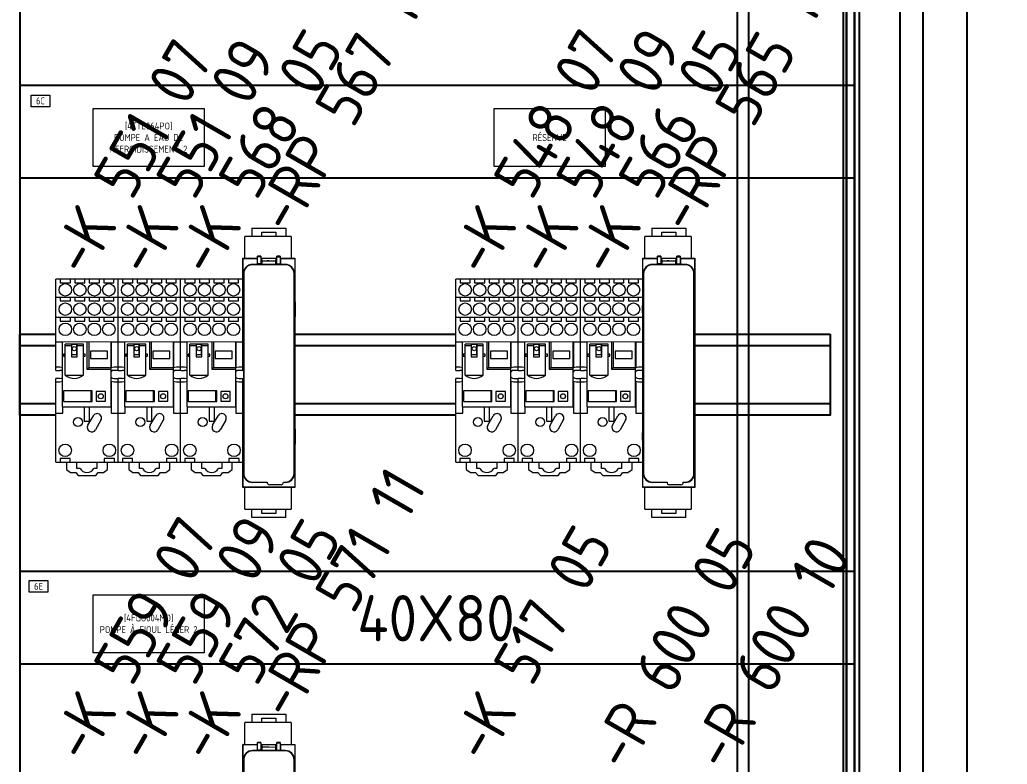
# Model space of a CAD drawing. Header units: millimetres. Extents: x 37984 to 70752, y 14140 to 37584.
# Drawn here: x 39532.2 to 39958.6, y 15946 to 16267.7 of the extents above; entities that cross this region are included whole.
import ezdxf
from ezdxf.enums import TextEntityAlignment as Align

# ---------------------------------------------------------------- set-up
doc = ezdxf.new("R2010")
doc.units = ezdxf.units.MM
doc.set_wipeout_variables(frame=1)
doc.layers.add('! NO PLOT !', color=7, linetype='Continuous', true_color=0xff75dd, plot=False)
for name, color, linetype, lineweight in [('000-PI-Oprema', 30, 'Continuous', 5), ('000-SI-Oprema', 30, 'Continuous', 5), ('SI-ORMAR-Oprema', 30, 'Continuous', 5)]:
    doc.layers.add(name, color=color, linetype=linetype, lineweight=lineweight)
for name, color, linetype in [('000-PI-ORMAR', 2, 'Continuous'), ('000-PI_TEXT', 7, 'Continuous'), ('002-PI-Kabelska kanalica', 150, 'Continuous'), ('004-PI-DIN Šina', 3, 'Continuous')]:
    doc.layers.add(name, color=color, linetype=linetype)
doc.styles.add('PI0', font='isocpeur.ttf', dxfattribs={"width": 0.9})

# ---------------------------------------------------------------- blocks, each defined once
blk = doc.blocks.new('*U1325')
at = {"layer": '004-PI-DIN Šina'}
blk.add_lwpolyline([(350, -17.5), (350, 17.5), (0, 17.5), (0, -17.5)], close=True, dxfattribs=at)
for points in [[(0, 12.5), (350, 12.5)], [(0, -12.5), (350, -12.5)]]:
    blk.add_lwpolyline(points, dxfattribs=at)
blk = doc.blocks.new('poveznica montaznih ploca 2100mm')
at = {"layer": '! NO PLOT !'}
for p, q in [((59472.54, 55742.17), (59472.54, 53847.74)), ((59570.54, 55742.17), (59570.54, 53847.74)), ((59477.54, 55740.77), (59477.54, 53837.74)), ((59565.54, 55740.77), (59565.54, 53837.74))]:
    blk.add_line(p, q, dxfattribs=at)
blk = doc.blocks.new('XPSBAC14AC')
blk.add_wipeout([(51947.94, 38327.31), (51951.03, 38327.31), (51951.03, 38330.91), (51965.63, 38330.91), (51965.63, 38327.31), (51967.94, 38327.31), (51967.94, 38317.9), (51969.58, 38317.9), (51969.58, 38218.9), (51967.94, 38218.9), (51967.94, 38209.5), (51965.63, 38209.5), (51965.63, 38205.9), (51951.03, 38205.9), (51951.03, 38209.5), (51947.94, 38209.5), (51947.94, 38218.9), (51947.08, 38218.9), (51947.08, 38317.9), (51947.94, 38317.9)]).dxf.layer = '000-PI-Oprema'
at = {"layer": '000-PI-Oprema'}
for p, q in [((51967.94, 38327.31), (51947.94, 38327.31)), ((51947.94, 38317.9), (51947.94, 38327.31)), ((51951.03, 38330.91), (51965.63, 38330.91)), ((51951.03, 38330.91), (51951.03, 38327.31)), ((51955.34, 38329.2), (51961.33, 38329.2)), ((51955.34, 38327.31), (51955.34, 38329.2)), ((51961.33, 38329.2), (51961.33, 38327.31)), ((51965.63, 38330.91), (51965.63, 38327.31)), ((51967.94, 38327.31), (51967.94, 38317.9)), ((51954.89, 38318.75), (51953.47, 38318.75)), ((51953.47, 38315.09), (51953.47, 38318.75)), ((51954.89, 38318.56), (51953.47, 38318.56)), ((51954.89, 38318.75), (51954.89, 38315.09)), ((51963.19, 38318.75), (51961.77, 38318.75)), ((51961.77, 38315.09), (51961.77, 38318.75)), ((51961.77, 38318.56), (51963.19, 38318.56)), ((51963.19, 38318.75), (51963.19, 38315.09)), ((51947.08, 38317.9), (51953.47, 38317.9)), ((51947.17, 38317.82), (51947.08, 38317.9)), ((51947.08, 38299.18), (51947.08, 38317.9)), ((51947.17, 38317.82), (51953.33, 38317.82)), ((51947.17, 38218.99), (51947.17, 38317.82)), ((51953.47, 38315.25), (51951.28, 38315.25)), ((51951.28, 38315.08), (51951.28, 38315.25)), ((51965.38, 38315.08), (51951.28, 38315.08)), ((51953.33, 38317.9), (51953.33, 38315.25)), ((51953.47, 38317.4), (51953.33, 38317.4)), ((51953.47, 38315.4), (51953.33, 38315.4)), ((51954.89, 38315.46), (51953.47, 38315.46)), ((51954.89, 38317.9), (51961.77, 38317.9)), ((51955.33, 38317.4), (51954.89, 38317.4)), ((51955.33, 38315.4), (51954.89, 38315.4)), ((51961.77, 38315.25), (51954.89, 38315.25)), ((51955.33, 38317.4), (51955.33, 38315.4)), ((51955.33, 38316.76), (51958.33, 38316.79)), ((51958.33, 38316.79), (51961.33, 38316.76)), ((51961.77, 38317.4), (51961.33, 38317.4)), ((51961.33, 38315.4), (51961.33, 38317.4)), ((51961.77, 38315.4), (51961.33, 38315.4)), ((51961.77, 38315.46), (51963.19, 38315.46)), ((51963.19, 38317.9), (51969.58, 38317.9)), ((51963.33, 38317.4), (51963.19, 38317.4)), ((51963.33, 38315.4), (51963.19, 38315.4)), ((51965.38, 38315.25), (51963.19, 38315.25)), ((51963.33, 38317.9), (51963.33, 38315.25)), ((51963.33, 38317.82), (51969.49, 38317.82)), ((51965.38, 38315.25), (51965.38, 38315.08)), ((51969.49, 38317.82), (51969.58, 38317.9)), ((51969.49, 38317.82), (51969.49, 38218.99)), ((51969.58, 38317.9), (51969.58, 38299.18)), ((51947.28, 38311.25), (51947.45, 38311.25)), ((51947.28, 38311.25), (51947.28, 38225.05)), ((51947.45, 38311.25), (51947.45, 38225.05)), ((51969.21, 38311.25), (51969.38, 38311.25)), ((51969.21, 38225.05), (51969.21, 38311.25)), ((51969.38, 38225.05), (51969.38, 38311.25)), ((51947.02, 38297.5), (51947.11, 38297.5)), ((51947.02, 38294.3), (51947.02, 38297.5)), ((51947.06, 38299.15), (51947.14, 38299.23)), ((51947.06, 38297.5), (51947.06, 38299.15)), ((51947.14, 38300.15), (51947.08, 38300.15)), ((51947.11, 38297.67), (51947.08, 38297.67)), ((51947.08, 38297.67), (51947.08, 38297.5)), ((51947.11, 38294.13), (51947.11, 38297.67)), ((51969.58, 38300.15), (51969.53, 38300.15)), ((51969.53, 38299.23), (51969.61, 38299.15)), ((51969.59, 38297.67), (51969.56, 38297.67)), ((51969.56, 38297.67), (51969.56, 38294.13)), ((51969.56, 38297.5), (51969.64, 38297.5)), ((51969.59, 38297.5), (51969.59, 38297.67)), ((51969.61, 38299.15), (51969.61, 38297.5)), ((51969.64, 38297.5), (51969.64, 38294.3)), ((51947.11, 38294.3), (51947.02, 38294.3)), ((51947.06, 38292.65), (51947.06, 38294.3)), ((51947.08, 38294.3), (51947.08, 38294.13)), ((51947.08, 38294.13), (51947.11, 38294.13)), ((51969.64, 38294.3), (51969.56, 38294.3)), ((51969.56, 38294.13), (51969.59, 38294.13)), ((51969.59, 38294.13), (51969.59, 38294.3)), ((51969.61, 38294.3), (51969.61, 38292.65)), ((51947.14, 38292.58), (51947.06, 38292.65)), ((51947.08, 38244.18), (51947.08, 38292.63)), ((51947.08, 38291.65), (51947.14, 38291.65)), ((51969.61, 38292.65), (51969.53, 38292.58)), ((51969.53, 38291.65), (51969.58, 38291.65)), ((51969.58, 38292.63), (51969.58, 38244.18)), ((51947.02, 38239.3), (51947.02, 38242.5)), ((51947.02, 38242.5), (51947.11, 38242.5)), ((51947.06, 38244.15), (51947.14, 38244.23)), ((51947.06, 38242.5), (51947.06, 38244.15)), ((51947.14, 38245.15), (51947.08, 38245.15)), ((51947.08, 38242.67), (51947.08, 38242.5)), ((51947.11, 38242.67), (51947.08, 38242.67)), ((51947.11, 38239.13), (51947.11, 38242.67)), ((51969.58, 38245.15), (51969.53, 38245.15)), ((51969.53, 38244.23), (51969.61, 38244.15)), ((51969.56, 38242.67), (51969.56, 38239.13)), ((51969.59, 38242.67), (51969.56, 38242.67)), ((51969.56, 38242.5), (51969.64, 38242.5)), ((51969.59, 38242.5), (51969.59, 38242.67)), ((51969.61, 38244.15), (51969.61, 38242.5)), ((51969.64, 38242.5), (51969.64, 38239.3)), ((51947.11, 38239.3), (51947.02, 38239.3)), ((51947.06, 38237.65), (51947.06, 38239.3)), ((51947.14, 38237.58), (51947.06, 38237.65)), ((51947.08, 38239.3), (51947.08, 38239.13)), ((51947.08, 38239.13), (51947.11, 38239.13)), ((51947.08, 38218.9), (51947.08, 38237.63)), ((51969.61, 38237.65), (51969.53, 38237.58)), ((51969.64, 38239.3), (51969.56, 38239.3)), ((51969.56, 38239.13), (51969.59, 38239.13)), ((51969.58, 38237.63), (51969.58, 38218.9)), ((51969.59, 38239.13), (51969.59, 38239.3)), ((51969.61, 38239.3), (51969.61, 38237.65)), ((51947.08, 38236.65), (51947.14, 38236.65)), ((51969.53, 38236.65), (51969.58, 38236.65)), ((51947.45, 38225.05), (51947.28, 38225.05)), ((51969.38, 38225.05), (51969.21, 38225.05)), ((51951.28, 38221.05), (51951.28, 38221.22)), ((51951.28, 38221.22), (51957.6, 38221.22)), ((51957.6, 38221.05), (51951.28, 38221.05)), ((51964.57, 38221.22), (51965.42, 38221.22)), ((51965.43, 38221.05), (51964.57, 38221.05)), ((51965.43, 38221.05), (51965.42, 38221.22)), ((51947.17, 38218.99), (51947.08, 38218.9)), ((51969.58, 38218.9), (51947.08, 38218.9)), ((51969.49, 38218.99), (51947.17, 38218.99)), ((51947.94, 38209.5), (51947.94, 38218.9)), ((51963.58, 38220.05), (51958.58, 38220.05)), ((51967.94, 38218.9), (51967.94, 38209.5)), ((51969.49, 38218.99), (51969.58, 38218.9)), ((51947.94, 38209.5), (51967.94, 38209.5)), ((51951.03, 38205.9), (51951.03, 38209.5)), ((51955.33, 38207.61), (51955.33, 38209.5)), ((51961.33, 38207.61), (51955.33, 38207.61)), ((51961.33, 38209.5), (51961.33, 38207.61)), ((51965.63, 38205.9), (51965.63, 38209.5)), ((51965.63, 38205.9), (51951.03, 38205.9))]:
    blk.add_line(p, q, dxfattribs=at)
for centre, radius, start, end in [((51951.28, 38311.25), 4, 90, 180), ((51951.28, 38311.25), 3.83, 90, 180), ((51976.28, 37111.64), 1205.24, 90.85346, 90.99635), ((51965.38, 38311.25), 4, 0, 90), ((51965.38, 38311.25), 3.83, 0, 90), ((51951.28, 38225.05), 4, 180, 270), ((51951.28, 38225.05), 3.83, 180, 270), ((51965.38, 38225.05), 3.83, 270.6387, 0), ((51965.38, 38225.05), 4, 270.625, 0), ((51958.58, 38221.05), 1, 170.1939, 270), ((51963.58, 38221.05), 0.998, 270, 9.9366)]:
    blk.add_arc(centre, radius, start, end, dxfattribs=at)
for points, knots in [([(51947.14, 38299.69), (51947.14, 38299.72), (51947.14, 38299.78), (51947.14, 38299.87), (51947.14, 38299.94), (51947.14, 38300.01), (51947.14, 38300.06), (51947.14, 38300.1), (51947.14, 38300.12), (51947.14, 38300.13), (51947.14, 38300.14), (51947.14, 38300.15), (51947.14, 38300.15), (51947.14, 38300.15)], [0, 0, 0, 0, 0.193096, 0.38017, 0.553085, 0.705022, 0.829881, 0.880646, 0.922911, 0.956185, 0.980215, 0.994834, 1, 1, 1, 1]), ([(51947.14, 38299.23), (51947.14, 38299.23), (51947.14, 38299.24), (51947.14, 38299.24), (51947.14, 38299.25), (51947.14, 38299.28), (51947.14, 38299.32), (51947.14, 38299.37), (51947.14, 38299.44), (51947.14, 38299.55), (51947.14, 38299.63), (51947.14, 38299.69)], [0, 0, 0, 0, 0.00666, 0.022616, 0.047761, 0.081913, 0.175972, 0.300944, 0.452175, 0.623721, 1, 1, 1, 1]), ([(51969.53, 38300.15), (51969.53, 38300.15), (51969.53, 38300.15), (51969.53, 38300.14), (51969.53, 38300.13), (51969.53, 38300.12), (51969.53, 38300.1), (51969.52, 38300.06), (51969.52, 38300.01), (51969.52, 38299.94), (51969.52, 38299.87), (51969.52, 38299.78), (51969.52, 38299.72), (51969.52, 38299.69)], [0, 0, 0, 0, 0.005166, 0.019785, 0.043815, 0.077089, 0.119354, 0.170119, 0.294978, 0.446915, 0.61983, 0.806904, 1, 1, 1, 1]), ([(51969.52, 38299.69), (51969.52, 38299.63), (51969.52, 38299.55), (51969.52, 38299.44), (51969.52, 38299.37), (51969.52, 38299.32), (51969.53, 38299.28), (51969.53, 38299.25), (51969.53, 38299.24), (51969.53, 38299.24), (51969.53, 38299.23), (51969.53, 38299.23)], [0, 0, 0, 0, 0.376279, 0.547825, 0.699056, 0.824028, 0.918087, 0.952239, 0.977384, 0.99334, 1, 1, 1, 1]), ([(51947.14, 38292.11), (51947.14, 38292.17), (51947.14, 38292.26), (51947.14, 38292.36), (51947.14, 38292.43), (51947.14, 38292.49), (51947.14, 38292.53), (51947.14, 38292.55), (51947.14, 38292.56), (51947.14, 38292.57), (51947.14, 38292.58), (51947.14, 38292.58)], [0, 0, 0, 0, 0.37628, 0.547819, 0.699055, 0.824029, 0.918087, 0.952239, 0.977384, 0.99334, 1, 1, 1, 1]), ([(51947.14, 38291.65), (51947.14, 38291.65), (51947.14, 38291.66), (51947.14, 38291.66), (51947.14, 38291.68), (51947.14, 38291.69), (51947.14, 38291.71), (51947.14, 38291.74), (51947.14, 38291.79), (51947.14, 38291.86), (51947.14, 38291.94), (51947.14, 38292.03), (51947.14, 38292.08), (51947.14, 38292.11)], [0, 0, 0, 0, 0.005166, 0.019784, 0.043814, 0.077089, 0.119356, 0.170122, 0.294977, 0.4469, 0.619834, 0.806964, 1, 1, 1, 1]), ([(51969.53, 38292.58), (51969.53, 38292.58), (51969.53, 38292.57), (51969.53, 38292.56), (51969.53, 38292.55), (51969.53, 38292.53), (51969.52, 38292.49), (51969.52, 38292.43), (51969.52, 38292.36), (51969.52, 38292.26), (51969.52, 38292.17), (51969.52, 38292.11)], [0, 0, 0, 0, 0.00666, 0.022616, 0.047761, 0.081913, 0.175972, 0.300945, 0.452176, 0.623721, 1, 1, 1, 1]), ([(51969.52, 38292.11), (51969.52, 38292.08), (51969.52, 38292.03), (51969.52, 38291.94), (51969.52, 38291.86), (51969.52, 38291.79), (51969.52, 38291.74), (51969.53, 38291.71), (51969.53, 38291.69), (51969.53, 38291.68), (51969.53, 38291.66), (51969.53, 38291.66), (51969.53, 38291.65), (51969.53, 38291.65)], [0, 0, 0, 0, 0.193096, 0.38017, 0.553085, 0.705023, 0.829882, 0.880646, 0.922912, 0.956185, 0.980215, 0.994834, 1, 1, 1, 1]), ([(51947.14, 38244.69), (51947.14, 38244.72), (51947.14, 38244.78), (51947.14, 38244.87), (51947.14, 38244.94), (51947.14, 38245.01), (51947.14, 38245.06), (51947.14, 38245.1), (51947.14, 38245.12), (51947.14, 38245.13), (51947.14, 38245.14), (51947.14, 38245.15), (51947.14, 38245.15), (51947.14, 38245.15)], [0, 0, 0, 0, 0.193096, 0.38017, 0.553085, 0.705022, 0.829881, 0.880646, 0.922911, 0.956185, 0.980215, 0.994834, 1, 1, 1, 1]), ([(51947.14, 38244.23), (51947.14, 38244.23), (51947.14, 38244.24), (51947.14, 38244.24), (51947.14, 38244.25), (51947.14, 38244.28), (51947.14, 38244.32), (51947.14, 38244.37), (51947.14, 38244.44), (51947.14, 38244.55), (51947.14, 38244.63), (51947.14, 38244.69)], [0, 0, 0, 0, 0.00666, 0.022616, 0.047761, 0.081913, 0.175972, 0.300944, 0.452175, 0.623721, 1, 1, 1, 1]), ([(51969.53, 38245.15), (51969.53, 38245.15), (51969.53, 38245.15), (51969.53, 38245.14), (51969.53, 38245.13), (51969.53, 38245.12), (51969.53, 38245.1), (51969.52, 38245.06), (51969.52, 38245.01), (51969.52, 38244.94), (51969.52, 38244.87), (51969.52, 38244.78), (51969.52, 38244.72), (51969.52, 38244.69)], [0, 0, 0, 0, 0.005166, 0.019785, 0.043815, 0.077089, 0.119354, 0.170119, 0.294978, 0.446915, 0.61983, 0.806904, 1, 1, 1, 1]), ([(51969.52, 38244.69), (51969.52, 38244.63), (51969.52, 38244.55), (51969.52, 38244.44), (51969.52, 38244.37), (51969.52, 38244.32), (51969.53, 38244.28), (51969.53, 38244.25), (51969.53, 38244.24), (51969.53, 38244.24), (51969.53, 38244.23), (51969.53, 38244.23)], [0, 0, 0, 0, 0.376279, 0.547825, 0.699056, 0.824028, 0.918087, 0.952239, 0.977384, 0.99334, 1, 1, 1, 1]), ([(51947.14, 38237.11), (51947.14, 38237.17), (51947.14, 38237.26), (51947.14, 38237.36), (51947.14, 38237.43), (51947.14, 38237.49), (51947.14, 38237.53), (51947.14, 38237.55), (51947.14, 38237.56), (51947.14, 38237.57), (51947.14, 38237.58), (51947.14, 38237.58)], [0, 0, 0, 0, 0.37628, 0.547819, 0.699055, 0.824029, 0.918087, 0.952239, 0.977384, 0.99334, 1, 1, 1, 1]), ([(51969.53, 38237.58), (51969.53, 38237.58), (51969.53, 38237.57), (51969.53, 38237.56), (51969.53, 38237.55), (51969.53, 38237.53), (51969.52, 38237.49), (51969.52, 38237.43), (51969.52, 38237.36), (51969.52, 38237.26), (51969.52, 38237.17), (51969.52, 38237.11)], [0, 0, 0, 0, 0.00666, 0.022616, 0.047761, 0.081913, 0.175972, 0.300945, 0.452176, 0.623721, 1, 1, 1, 1]), ([(51947.14, 38236.65), (51947.14, 38236.65), (51947.14, 38236.66), (51947.14, 38236.66), (51947.14, 38236.68), (51947.14, 38236.69), (51947.14, 38236.71), (51947.14, 38236.74), (51947.14, 38236.79), (51947.14, 38236.86), (51947.14, 38236.94), (51947.14, 38237.03), (51947.14, 38237.08), (51947.14, 38237.11)], [0, 0, 0, 0, 0.005166, 0.019784, 0.043814, 0.077089, 0.119356, 0.170122, 0.294977, 0.4469, 0.619834, 0.806964, 1, 1, 1, 1]), ([(51969.52, 38237.11), (51969.52, 38237.08), (51969.52, 38237.03), (51969.52, 38236.94), (51969.52, 38236.86), (51969.52, 38236.79), (51969.52, 38236.74), (51969.53, 38236.71), (51969.53, 38236.69), (51969.53, 38236.68), (51969.53, 38236.66), (51969.53, 38236.66), (51969.53, 38236.65), (51969.53, 38236.65)], [0, 0, 0, 0, 0.193096, 0.38017, 0.553085, 0.705023, 0.829882, 0.880646, 0.922912, 0.956185, 0.980215, 0.994834, 1, 1, 1, 1])]:
    blk.add_open_spline(points, degree=3, knots=knots, dxfattribs=at)
blk = doc.blocks.new('RXM4AB2BD')
at = {"layer": '000-PI-Oprema'}
blk.add_line((46551.77, 45840.71), (46572.85, 45840.71), dxfattribs=at)
blk.add_wipeout([(46551.77, 45840.71), (46572.85, 45840.71), (46572.85, 45812.77), (46551.77, 45812.77)]).dxf.layer = '000-PI-Oprema'
for p, q in [((46551.77, 45840.71), (46551.77, 45812.77)), ((46562.46, 45840.71), (46562.46, 45829.05)), ((46563.2, 45840.71), (46563.2, 45829.79)), ((46572.85, 45812.77), (46572.85, 45840.71)), ((46553.04, 45826.5), (46553.04, 45839.79)), ((46560.91, 45839.79), (46553.04, 45839.79)), ((46555.7, 45839.19), (46553.04, 45839.19)), ((46555.7, 45839.7), (46555.7, 45834.36)), ((46558.24, 45839.7), (46555.7, 45839.7)), ((46555.87, 45835.38), (46555.87, 45839.7)), ((46558.08, 45835.38), (46558.08, 45839.7)), ((46558.24, 45834.36), (46558.24, 45839.7)), ((46560.91, 45839.19), (46558.24, 45839.19)), ((46560.91, 45826.5), (46560.91, 45839.79)), ((46563.96, 45836.89), (46563.96, 45833.71)), ((46571.32, 45836.89), (46563.96, 45836.89)), ((46571.32, 45833.71), (46571.32, 45836.89)), ((46552.27, 45835.48), (46552.27, 45834.62)), ((46553.04, 45835.48), (46552.27, 45835.48)), ((46552.27, 45834.62), (46553.04, 45834.62)), ((46555.7, 45834.36), (46558.24, 45834.36)), ((46555.87, 45835.38), (46558.08, 45835.38)), ((46561.67, 45835.48), (46560.91, 45835.48)), ((46560.91, 45834.62), (46561.67, 45834.62)), ((46561.67, 45834.62), (46561.67, 45835.48)), ((46563.96, 45833.71), (46571.32, 45833.71)), ((46562.46, 45829.05), (46563.2, 45829.79)), ((46562.46, 45829.05), (46572.85, 45829.05)), ((46563.2, 45829.79), (46572.85, 45829.79)), ((46553.04, 45826.49), (46560.9, 45826.49)), ((46552.32, 45819.63), (46552.32, 45815.06)), ((46564.64, 45819.63), (46552.32, 45819.63)), ((46564.14, 45819.63), (46564.14, 45815.06)), ((46564.64, 45815.06), (46564.64, 45819.63)), ((46570.46, 45819.4), (46566.35, 45819.4)), ((46566.35, 45819.4), (46566.35, 45815.29)), ((46570.46, 45815.29), (46570.46, 45819.4)), ((46552.32, 45815.06), (46564.64, 45815.06)), ((46566.35, 45815.29), (46570.46, 45815.29)), ((46551.77, 45812.77), (46572.85, 45812.77))]:
    blk.add_line(p, q, dxfattribs=at)
for centre, radius in [((46556.97, 45837.92), 0.889), ((46568.4, 45817.34), 1.08)]:
    blk.add_circle(centre, radius, dxfattribs=at)
blk.add_arc((46556.97, 45831.15), 6.1, 229.7718, 310.2282, dxfattribs=at)
blk = doc.blocks.new('SCHNEIDER Relay Base 4P')
blk.add_wipeout([(-1.78, 41.15), (25.15, 41.15), (25.15, -37.85), (20.57, -37.85), (20.57, -41.02), (18.76, -42.29), (16.55, -42.29), (15.49, -43.69), (7.87, -43.69), (6.82, -42.29), (4.61, -42.29), (2.79, -41.02), (2.79, -37.85), (-1.78, -37.85)]).dxf.layer = 'SI-ORMAR-Oprema'
at = {"layer": 'SI-ORMAR-Oprema'}
for p, q in [((-1.78, 1.78), (-1.78, 41.15)), ((25.15, 41.15), (-1.78, 41.15)), ((0.13, 41.15), (0.13, 39.62)), ((0.13, 39.62), (4.5, 39.62)), ((4.5, 39.62), (4.5, 41.15)), ((6.4, 41.15), (6.4, 39.62)), ((6.4, 39.62), (10.77, 39.62)), ((10.77, 39.62), (10.77, 41.15)), ((12.67, 41.15), (12.67, 39.62)), ((12.67, 39.62), (17.04, 39.62)), ((17.04, 39.62), (17.04, 41.15)), ((18.95, 41.15), (18.95, 39.62)), ((18.95, 39.62), (23.32, 39.62)), ((23.32, 39.62), (23.32, 41.15)), ((25.15, 1.78), (25.15, 41.15)), ((25.15, 33.3), (-1.78, 33.3)), ((0.13, 33.3), (0.13, 31.78)), ((0.13, 31.78), (4.5, 31.78)), ((4.5, 31.78), (4.5, 33.3)), ((6.4, 33.3), (6.4, 31.78)), ((6.4, 31.78), (10.77, 31.78)), ((10.77, 31.78), (10.77, 33.3)), ((12.67, 33.3), (12.67, 31.78)), ((12.67, 31.78), (17.04, 31.78)), ((17.04, 31.78), (17.04, 33.3)), ((18.95, 33.3), (18.95, 31.78)), ((18.95, 31.78), (23.32, 31.78)), ((23.32, 31.78), (23.32, 33.3)), ((25.15, 24.59), (-1.78, 24.59)), ((0.13, 24.59), (0.13, 23.06)), ((0.13, 23.06), (4.5, 23.06)), ((4.5, 23.06), (4.5, 24.59)), ((6.4, 24.59), (6.4, 23.06)), ((6.4, 23.06), (10.77, 23.06)), ((10.77, 23.06), (10.77, 24.59)), ((12.67, 24.59), (12.67, 23.06)), ((12.67, 23.06), (17.04, 23.06)), ((17.04, 23.06), (17.04, 24.59)), ((18.95, 24.59), (18.95, 23.06)), ((18.95, 23.06), (23.32, 23.06)), ((23.32, 23.06), (23.32, 24.59)), ((25.15, 13.94), (-1.78, 13.94)), ((1.27, 2.91), (1.27, 13.94)), ((22.1, 13.94), (22.1, 2.91)), ((3.24, 7.87), (3.24, 6.86)), ((6.79, 7.87), (3.24, 7.87)), ((3.24, 6.86), (6.79, 6.86)), ((6.79, 6.86), (6.79, 7.87)), ((7.68, 7.87), (7.68, 6.86)), ((11.24, 7.87), (7.68, 7.87)), ((7.68, 6.86), (11.24, 6.86)), ((11.24, 6.86), (11.24, 7.87)), ((12.13, 7.87), (12.13, 6.86)), ((15.68, 7.87), (12.13, 7.87)), ((12.13, 6.86), (15.68, 6.86)), ((15.68, 6.86), (15.68, 7.87)), ((16.57, 7.87), (16.57, 6.86)), ((20.13, 7.87), (16.57, 7.87)), ((16.57, 6.86), (20.13, 6.86)), ((20.13, 6.86), (20.13, 7.87)), ((0, 3.18), (-1.78, 3.18)), ((-1.78, 1.78), (0, 1.78)), ((3.24, 4.19), (3.24, 3.18)), ((6.79, 4.19), (3.24, 4.19)), ((3.24, 3.18), (6.79, 3.18)), ((6.79, 3.18), (6.79, 4.19)), ((7.68, 4.19), (7.68, 3.18)), ((11.24, 4.19), (7.68, 4.19)), ((7.68, 3.18), (11.24, 3.18)), ((11.24, 3.18), (11.24, 4.19)), ((12.13, 4.19), (12.13, 3.18)), ((15.68, 4.19), (12.13, 4.19)), ((12.13, 3.18), (15.68, 3.18)), ((15.68, 3.18), (15.68, 4.19)), ((16.57, 4.19), (16.57, 3.18)), ((20.13, 4.19), (16.57, 4.19)), ((16.57, 3.18), (20.13, 3.18)), ((20.13, 3.18), (20.13, 4.19)), ((25.15, 3.18), (23.37, 3.18)), ((25.15, 1.78), (23.37, 1.78)), ((-1.78, -37.85), (-1.78, -1.78)), ((0, -1.78), (-1.78, -1.78)), ((-1.78, -3.17), (0, -3.17)), ((1.27, -16.79), (1.27, -2.91)), ((3.24, -2.03), (3.24, -3.05)), ((6.79, -2.03), (3.24, -2.03)), ((3.24, -3.05), (6.79, -3.05)), ((6.79, -3.05), (6.79, -2.03)), ((7.68, -2.03), (7.68, -3.05)), ((11.24, -2.03), (7.68, -2.03)), ((7.68, -3.05), (11.24, -3.05)), ((11.24, -3.05), (11.24, -2.03)), ((15.68, -2.03), (12.13, -2.03)), ((12.13, -2.03), (12.13, -3.05)), ((12.13, -3.05), (15.68, -3.05)), ((15.68, -3.05), (15.68, -2.03)), ((20.13, -2.03), (16.57, -2.03)), ((16.57, -2.03), (16.57, -3.05)), ((16.57, -3.05), (20.13, -3.05)), ((20.13, -3.05), (20.13, -2.03)), ((22.1, -2.91), (22.1, -16.79)), ((23.37, -1.78), (25.15, -1.78)), ((23.37, -3.17), (25.15, -3.17)), ((25.15, -37.85), (25.15, -1.78)), ((3.24, -8.64), (3.24, -9.65)), ((6.79, -8.64), (3.24, -8.64)), ((3.24, -9.65), (6.79, -9.65)), ((6.79, -9.65), (6.79, -8.64)), ((10.54, -11.97), (10.54, -20.24)), ((12.83, -20.24), (12.83, -11.97)), ((20.13, -8.64), (16.57, -8.64)), ((16.57, -8.64), (16.57, -9.65)), ((16.57, -9.65), (20.13, -9.65)), ((20.13, -9.65), (20.13, -8.64)), ((-1.78, -16.79), (1.27, -16.79)), ((22.1, -16.79), (25.15, -16.79)), ((10.54, -20.24), (12.83, -20.24)), ((12.07, -21.96), (14.43, -17.87)), ((17.73, -19.77), (15.37, -23.86)), ((-1.78, -37.85), (25.15, -37.85)), ((4.42, -36.32), (0.05, -36.32)), ((0.05, -36.32), (0.05, -37.85)), ((2.79, -37.85), (2.79, -41.02)), ((4.42, -37.85), (4.42, -36.32)), ((7.37, -40.64), (7.37, -37.85)), ((16, -37.85), (16, -40.64)), ((23.52, -36.32), (19.15, -36.32)), ((19.15, -36.32), (19.15, -37.85)), ((20.57, -41.02), (20.57, -37.85)), ((23.52, -37.85), (23.52, -36.32)), ((2.79, -41.02), (4.61, -42.29)), ((4.61, -42.29), (6.82, -42.29)), ((6.82, -42.29), (7.87, -43.69)), ((8.68, -40.64), (7.37, -40.64)), ((16, -40.64), (14.69, -40.64)), ((15.49, -43.69), (16.55, -42.29)), ((16.55, -42.29), (18.76, -42.29)), ((18.76, -42.29), (20.57, -41.02)), ((7.87, -43.69), (15.49, -43.69))]:
    blk.add_line(p, q, dxfattribs=at)
for centre, radius in [((2.31, 36.58), 2.69), ((8.59, 36.58), 2.69), ((14.86, 36.58), 2.69), ((21.13, 36.58), 2.69), ((2.31, 28.22), 2.69), ((8.59, 28.22), 2.69), ((14.86, 28.22), 2.69), ((21.13, 28.22), 2.69), ((2.31, 19.51), 2.69), ((8.59, 19.51), 2.69), ((14.86, 19.51), 2.69), ((21.13, 19.51), 2.69), ((11.68, -9.92), 2.35), ((7.8, -20.57), 1.91), ((2.24, -32.77), 2.69), ((21.34, -32.77), 2.69)]:
    blk.add_circle(centre, radius, dxfattribs=at)
for centre, radius, start, end in [((0, 0), 3.17, 270, 90), ((0, 0), 1.78, 270, 90), ((23.37, 0), 3.17, 90, 270), ((23.37, 0), 1.78, 90, 270), ((16.08, -18.82), 1.91, 330, 150), ((13.72, -22.91), 1.91, 150, 330), ((11.68, -38.73), 3.56, 212.3924, 327.6076)]:
    blk.add_arc(centre, radius, start, end, dxfattribs=at)
at = {"layer": '000-PI-Oprema'}
blk.add_blockref('RXM4AB2BD', (-46550.77, -45826.77), dxfattribs=at)
blk = doc.blocks.new('*U1296')
at = {"layer": '002-PI-Kabelska kanalica'}
blk.add_line((60, -100), (60, 560), dxfattribs=at)
blk = doc.blocks.new('*U1297')
at = {"layer": '002-PI-Kabelska kanalica'}
for p, q in [((-20, -100), (-20, 369)), ((20, -100), (20, 369)), ((-20, -100), (20, -100))]:
    blk.add_line(p, q, dxfattribs=at)
blk = doc.blocks.new('*U1298')
at = {"layer": '002-PI-Kabelska kanalica'}
for p, q in [((-20, -100), (-20, 369)), ((20, -100), (20, 369)), ((-20, -100), (20, -100))]:
    blk.add_line(p, q, dxfattribs=at)
blk = doc.blocks.new('800mm bez ploce')
at = {"layer": '000-PI-ORMAR'}
for p, q in [((47920.01, 47274.57), (47920.01, 45290.07)), ((47921.51, 47274.57), (47921.51, 45290.07)), ((47921.52, 45290.07), (47921.52, 47274.57))]:
    blk.add_line(p, q, dxfattribs=at)

msp = doc.modelspace()

# ---------------------------------------------------------------- linework, layer by layer
at = {"layer": '000-PI-Oprema'}
for points in [[(39537.124, 16235.106), (39545.124, 16235.106), (39545.124, 16230.106), (39537.124, 16230.106)], [(39563.831, 16229.265), (39611.831, 16229.265), (39611.831, 16204.265), (39563.831, 16204.265)], [(39737.001, 16229.265), (39785.001, 16229.265), (39785.001, 16204.265), (39737.001, 16204.265)], [(39536.275, 16025.402), (39544.275, 16025.402), (39544.275, 16020.402), (39536.275, 16020.402)], [(39563.831, 16019.226), (39611.831, 16019.226), (39611.831, 15994.226), (39563.831, 15994.226)]]:
    msp.add_lwpolyline(points, close=True, dxfattribs=at)

# ---------------------------------------------------------------- block references
at = {"layer": '! NO PLOT !'}
msp.add_blockref('poveznica montaznih ploca 2100mm', (-19630.642, -39031.862), dxfattribs=at)
at = {"xscale": -1, "rotation": 180}
for name, p in [('*U1296', (39472.172, 16339.404)), ('*U1325', (39532.172, 16114.404))]:
    msp.add_blockref(name, p, dxfattribs=at)
at = {"rotation": 270}
for name, p in [('*U1297', (39632.172, 16219.404)), ('*U1298', (39632.172, 16009.404))]:
    msp.add_blockref(name, p, dxfattribs=at)

# ---------------------------------------------------------------- texts
at = {"insert": (39711.919, 16009.133), "char_height": 20, "width": 16.78721, "attachment_point": 5, "style": 'PI0'}
msp.add_mtext('{\\fISOCPEUR|b0|i0|c238|p34;4}0X{\\fISOCPEUR|b0|i0|c238|p34;8}0', dxfattribs=at)
at = {"layer": '000-PI_TEXT', "style": 'PI0', "width": 0.9}
for s, p in [('-RP 567 11', (39640.712, 16179.017)), ('-RP 565 11', (39813.397, 16179.017)), ('-K 548 07', (39725.227, 16160.577)), ('-K 551 07', (39552.542, 16160.577)), ('-K 548 09', (39752.151, 16160.577)), ('-K 566 05', (39779.075, 16160.577)), ('-K 559 07', (39552.542, 15950.577)), ('-K 517 05', (39725.227, 15950.577)), ('-R 600 05', (39785.831, 15946.904)), ('-R 600 10', (39828.794, 15946.904))]:
    msp.add_text(s, height=20, rotation=60, dxfattribs=at).set_placement(p, align=Align.MIDDLE_LEFT)
at = {"layer": '000-PI_TEXT', "linetype": 'Continuous', "char_height": 3, "attachment_point": 5, "style": 'PI0'}
for s, insert, width in [('6C', (39541.124, 16232.606), 8), ('[4CTE064PO]\\PPOMPE A EAU DE REFROIDISSEMENT 2', (39587.831, 16216.765), 48), ('RÉSERVE', (39761.001, 16216.765), 48), ('6E', (39540.275, 16022.902), 8), ('[4FGO004MO]\\PPOMPE À FIOUL LÉGER 2', (39587.831, 16006.726), 48)]:
    msp.add_mtext(s, dxfattribs=dict(at, insert=insert, width=width))

# ---------------------------------------------------------------- next in the draw order: block references
at = {"layer": '000-SI-Oprema', "ltscale": 0.25}
msp.add_blockref('XPSBAC14AC', (-12318.57, -22153.289), dxfattribs=at)
at = {"layer": '000-SI-Oprema'}
msp.add_blockref('SCHNEIDER Relay Base 4P', (39776.051, 16114.429), dxfattribs=at)

# ---------------------------------------------------------------- next in the draw order: wipeouts: each hides what was drawn before it
msp.add_wipeout([(39892.684, 16761.473), (40283.172, 16761.473), (40282.684, 14778.973), (39892.672, 14776.973)]).dxf.layer = '000-PI-ORMAR'

# ---------------------------------------------------------------- next in the draw order: linework, layer by layer
at = {"layer": '! NO PLOT !'}
for p, q in [((39892.696, 16761.404), (39892.696, 14776.904)), ((39892.696, 14776.904), (39892.696, 16761.404)), ((39912.196, 16749.904), (39912.196, 14788.404)), ((39892.684, 14789.904), (39892.684, 16740.766)), ((39922.196, 16734.904), (39922.196, 14803.404)), ((39941.196, 16689.154), (39941.196, 14849.154))]:
    msp.add_line(p, q, dxfattribs=at)
at = {"layer": '000-PI-ORMAR'}
for p, q in [((39892.696, 16761.404), (39892.696, 14776.904)), ((39894.696, 16759.404), (39894.696, 14778.904))]:
    msp.add_line(p, q, dxfattribs=at)

# ---------------------------------------------------------------- next in the draw order: block references
at = {"layer": '000-SI-Oprema', "ltscale": 0.25}
msp.add_blockref('XPSBAC14AC', (-12145.885, -22153.289), dxfattribs=at)
at = {"layer": '000-SI-Oprema'}
for p in [(39603.367, 16114.429), (39749.127, 16114.429)]:
    msp.add_blockref('SCHNEIDER Relay Base 4P', p, dxfattribs=at)

# ---------------------------------------------------------------- next in the draw order: texts
at = {"layer": '000-PI_TEXT', "style": 'PI0', "width": 0.9}
for s, p in [('-K 568 05', (39606.39, 16160.577)), ('-K 551 09', (39579.466, 16160.577)), ('-RP 571 11', (39640.712, 15969.017))]:
    msp.add_text(s, height=20, rotation=60, dxfattribs=at).set_placement(p, align=Align.MIDDLE_LEFT)

# ---------------------------------------------------------------- next in the draw order: block references
at = {"layer": '000-SI-Oprema'}
for p in [(39576.443, 16114.429), (39722.203, 16114.429)]:
    msp.add_blockref('SCHNEIDER Relay Base 4P', p, dxfattribs=at)

# ---------------------------------------------------------------- next in the draw order: block references
msp.add_blockref('SCHNEIDER Relay Base 4P', (39549.519, 16114.429), dxfattribs=at)

# ---------------------------------------------------------------- next in the draw order: block references
at = {"layer": '000-PI-Oprema', "ltscale": 0.25}
msp.add_blockref('800mm bez ploce', (-8032.339, -30513.162), dxfattribs=at)

# ---------------------------------------------------------------- next in the draw order: block references
at = {"layer": '000-SI-Oprema', "ltscale": 0.25}
msp.add_blockref('XPSBAC14AC', (-12318.57, -22363.289), dxfattribs=at)

# ---------------------------------------------------------------- next in the draw order: texts
at = {"layer": '000-PI_TEXT', "style": 'PI0', "width": 0.9}
for s, p in [('-K 559 09', (39579.466, 15950.577)), ('-K 572 05', (39606.39, 15950.577))]:
    msp.add_text(s, height=20, rotation=60, dxfattribs=at).set_placement(p, align=Align.MIDDLE_LEFT)

doc.saveas('drawing.dxf')
